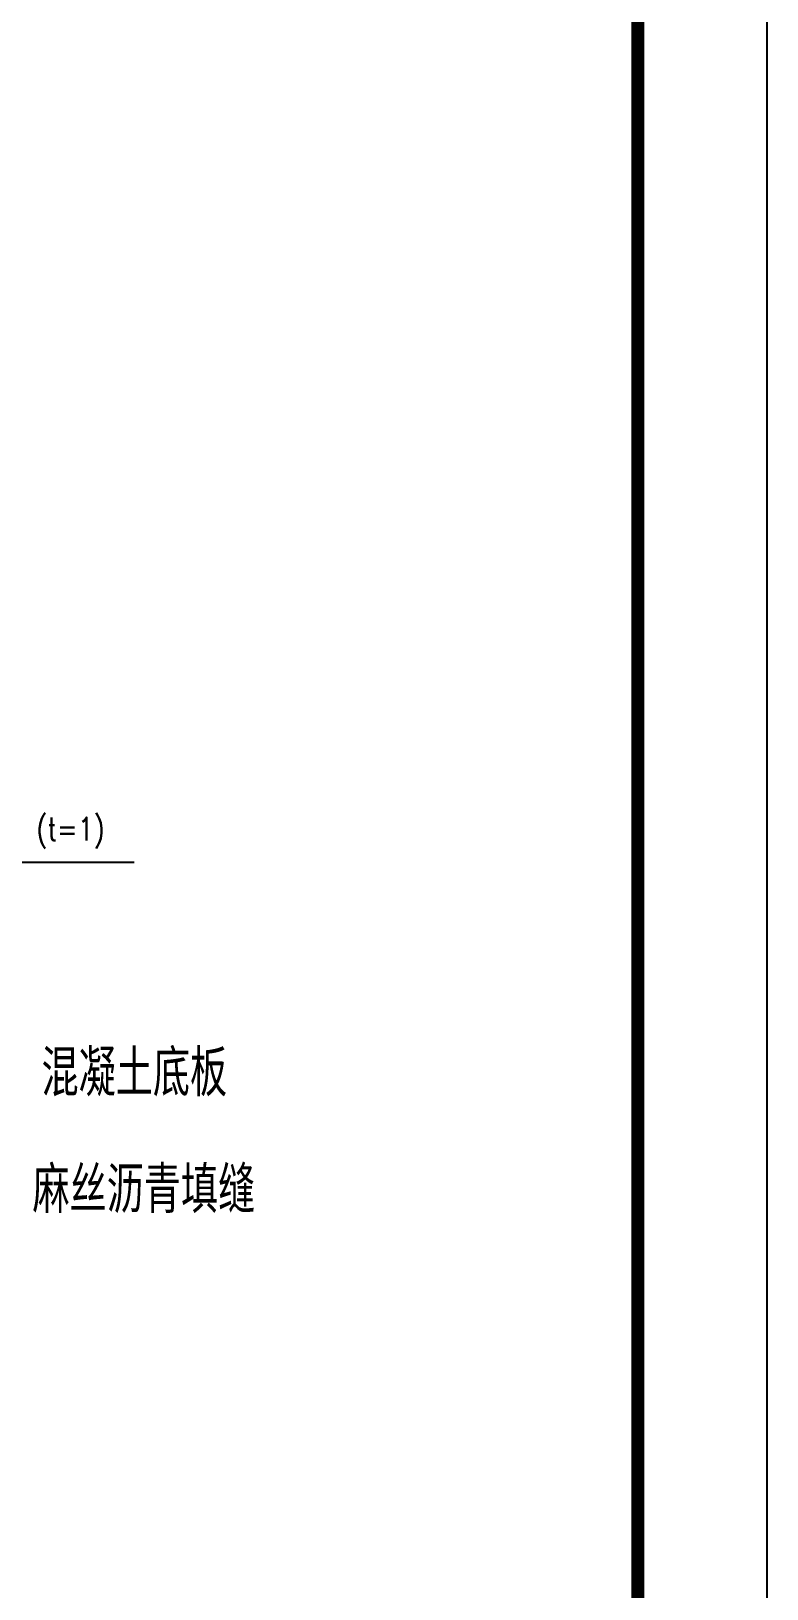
# Model space of a CAD drawing. Extents: x -542930 to 249594, y -301235 to 84515.
# Drawn here: x 235334 to 249594, y -201279 to -171079 of the extents above; entities that cross this region are included whole.
import ezdxf

# ---------------------------------------------------------------- set-up
doc = ezdxf.new("R2010")
doc.units = 0
doc.header["$LTSCALE"] = 1000
doc.header["$MEASUREMENT"] = 0
for name, color, linetype in [('A-CH-TEXT', 2, 'CONTINUOUS'), ('PUB_DIM', 3, 'CONTINUOUS'), ('PUB_TEXT', 7, 'CONTINUOUS'), ('TEXT', 7, 'CONTINUOUS')]:
    doc.layers.add(name, color=color, linetype=linetype)
doc.styles.add('DIM_FONT', font='SIMPLEX.shx', dxfattribs={"width": 0.8})
doc.styles.add('HZXY', font='romans.shx', dxfattribs={"width": 0.8, "bigfont": 'hztxt.shx'})

msp = doc.modelspace()

# ---------------------------------------------------------------- linework, layer by layer
at = {"layer": 'PUB_DIM'}
msp.add_line((216246.135, -187188.129), (237331.06, -187188.129), dxfattribs=at)
at = {"layer": 'TEXT'}
msp.add_lwpolyline([(-122155.993, -301235.058), (-122155.993, -90985.058), (249594.007, -90985.058), (249594.007, -301235.058)], close=True, dxfattribs=at)
at = {"layer": 'TEXT', "const_width": 250}
msp.add_lwpolyline([(-115905.993, -298735.058), (247094.007, -298735.058), (247094.007, -93485.058), (-115905.993, -93485.058)], close=True, dxfattribs=at)

# ---------------------------------------------------------------- texts
at = {"layer": 'A-CH-TEXT', "color": 7, "style": 'HZXY', "width": 0.8}
for s, p in [('混凝土底板', (235533.379, -191729.077, 0)), ('麻丝沥青填缝', (235358.503, -193993.027))]:
    msp.add_text(s, height=900, dxfattribs=at).set_placement(p)
at = {"layer": 'PUB_TEXT', "style": 'DIM_FONT', "width": 0.8}
msp.add_text('(t=1)', height=450, dxfattribs=at).set_placement((235435.177, -186772.797))

doc.saveas('drawing.dxf')
